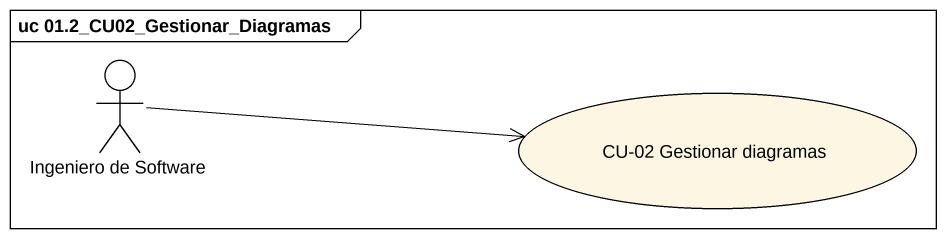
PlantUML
@startuml
mainframe uc 01.2_CU02_Gestionar_Diagramas
actor "Ingeniero de Software" as Ingeniero_de_Software
usecase "CU-02 Gestionar diagramas" as CU_02_Gestionar_diagramas
Ingeniero_de_Software -right-> CU_02_Gestionar_diagramas
Ingeniero_de_Software -right-> CU_02_Gestionar_diagramas
@enduml
